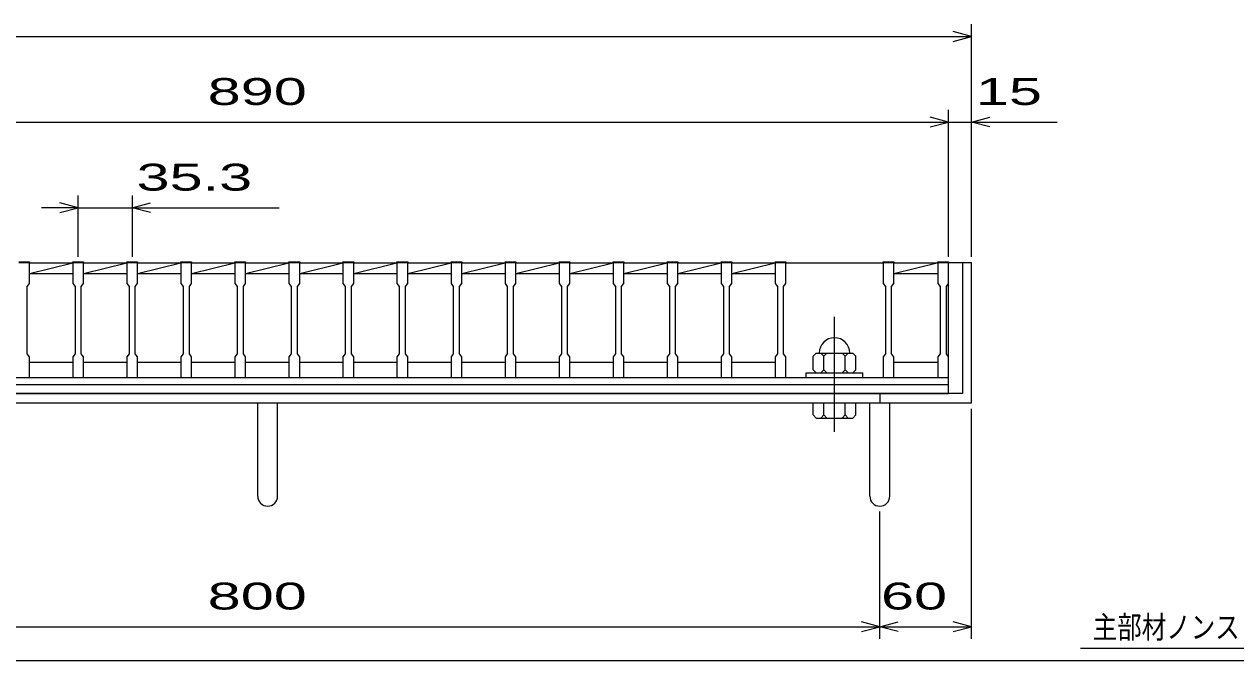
# Model space of a CAD drawing. Units: millimetres, scale not verified. Extents: x -1456 to 1385, y -1026 to 843.
# Drawn here: x -839 to -47, y -917 to -501 of the extents above; entities that cross this region are included whole.
import ezdxf
from ezdxf.enums import TextEntityAlignment as Align

# ---------------------------------------------------------------- set-up
doc = ezdxf.new("R2010")
doc.units = ezdxf.units.MM
doc.header["$LTSCALE"] = 8
doc.linetypes.add('CHAIN', pattern=[18.5, 12, -1.5, 3.5, -1.5])
for name, color, linetype, lineweight in [('0_2', 150, 'Continuous', 25), ('16', 3, 'Continuous', 25), ('19', 6, 'Continuous', 25), ('22', 4, 'Continuous', 25), ('32', 4, 'Continuous', 25)]:
    doc.layers.add(name, color=color, linetype=linetype, lineweight=lineweight)
doc.styles.add('ベクトル', font='')
doc.styles.get('ベクトル').set_extended_font_data('ベクトル')

msp = doc.modelspace()

# ---------------------------------------------------------------- linework, layer by layer
at = {"layer": '0_2'}
msp.add_line((1384.8, -917.2), (-1383.2, -917.2), dxfattribs=at)
at = {"layer": '16'}
for p, q in [((-842.6, -656.3), (-835.6, -656.3)), ((-835.6, -657), (-842.6, -657)), ((-835.6, -656.3), (-835.6, -657)), ((-835.6, -670.5), (-835.6, -657)), ((-835.6, -657), (-807.3, -657)), ((-835.6, -664), (-807.3, -657)), ((-807.3, -657), (-807.3, -656.3)), ((-807.3, -656.3), (-800.3, -656.3)), ((-807.3, -657), (-807.3, -670.5)), ((-800.3, -657), (-807.3, -657)), ((-800.3, -656.3), (-800.3, -657)), ((-800.3, -670.5), (-800.3, -657)), ((-800.3, -657), (-772, -657)), ((-800.3, -664), (-772, -657)), ((-772, -657), (-772, -656.3)), ((-772, -656.3), (-765, -656.3)), ((-772, -657), (-772, -670.5)), ((-765, -657), (-772, -657)), ((-765, -656.3), (-765, -657)), ((-765, -670.5), (-765, -657)), ((-765, -657), (-736.7, -657)), ((-765, -664), (-736.7, -657)), ((-736.7, -657), (-736.7, -656.3)), ((-736.7, -656.3), (-729.7, -656.3)), ((-736.7, -657), (-736.7, -670.5)), ((-729.7, -657), (-736.7, -657)), ((-729.7, -656.3), (-729.7, -657)), ((-729.7, -670.5), (-729.7, -657)), ((-729.7, -657), (-701.4, -657)), ((-729.7, -664), (-701.4, -657)), ((-701.4, -657), (-701.4, -656.3)), ((-701.4, -656.3), (-694.4, -656.3)), ((-701.4, -657), (-701.4, -670.5)), ((-694.4, -657), (-701.4, -657)), ((-694.4, -656.3), (-694.4, -657)), ((-694.4, -670.5), (-694.4, -657)), ((-694.4, -657), (-666.1, -657)), ((-694.4, -664), (-666.1, -657)), ((-666.1, -657), (-666.1, -656.3)), ((-666.1, -656.3), (-659.1, -656.3)), ((-666.1, -657), (-666.1, -670.5)), ((-659.1, -657), (-666.1, -657)), ((-659.1, -656.3), (-659.1, -657)), ((-659.1, -670.5), (-659.1, -657)), ((-659.1, -657), (-630.8, -657)), ((-659.1, -664), (-630.8, -657)), ((-630.8, -657), (-630.8, -656.3)), ((-630.8, -656.3), (-623.8, -656.3)), ((-630.8, -657), (-630.8, -670.5)), ((-623.8, -657), (-630.8, -657)), ((-623.8, -656.3), (-623.8, -657)), ((-623.8, -670.5), (-623.8, -657)), ((-623.8, -657), (-595.5, -657)), ((-623.8, -664), (-595.5, -657)), ((-595.5, -657), (-595.5, -656.3)), ((-595.5, -656.3), (-588.5, -656.3)), ((-595.5, -657), (-595.5, -670.5)), ((-588.5, -657), (-595.5, -657)), ((-588.5, -656.3), (-588.5, -657)), ((-588.5, -670.5), (-588.5, -657)), ((-588.5, -657), (-560.2, -657)), ((-588.5, -664), (-560.2, -657)), ((-560.2, -657), (-560.2, -656.3)), ((-560.2, -656.3), (-553.2, -656.3)), ((-560.2, -657), (-560.2, -670.5)), ((-553.2, -657), (-560.2, -657)), ((-553.2, -656.3), (-553.2, -657)), ((-553.2, -670.5), (-553.2, -657)), ((-553.2, -657), (-524.9, -657)), ((-553.2, -664), (-524.9, -657)), ((-524.9, -657), (-524.9, -656.3)), ((-524.9, -656.3), (-517.9, -656.3)), ((-524.9, -657), (-524.9, -670.5)), ((-517.9, -657), (-524.9, -657)), ((-517.9, -656.3), (-517.9, -657)), ((-517.9, -670.5), (-517.9, -657)), ((-517.9, -657), (-489.6, -657)), ((-517.9, -664), (-489.6, -657)), ((-489.6, -657), (-489.6, -656.3)), ((-489.6, -656.3), (-482.6, -656.3)), ((-489.6, -657), (-489.6, -670.5)), ((-482.6, -657), (-489.6, -657)), ((-482.6, -656.3), (-482.6, -657)), ((-482.6, -670.5), (-482.6, -657)), ((-482.6, -657), (-454.3, -657)), ((-482.6, -664), (-454.3, -657)), ((-454.3, -657), (-454.3, -656.3)), ((-454.3, -656.3), (-447.3, -656.3)), ((-454.3, -657), (-454.3, -670.5)), ((-447.3, -657), (-454.3, -657)), ((-447.3, -656.3), (-447.3, -657)), ((-447.3, -670.5), (-447.3, -657)), ((-447.3, -657), (-419, -657)), ((-447.3, -664), (-419, -657)), ((-419, -657), (-419, -656.3)), ((-419, -656.3), (-412, -656.3)), ((-419, -657), (-419, -670.5)), ((-412, -657), (-419, -657)), ((-412, -656.3), (-412, -657)), ((-412, -670.5), (-412, -657)), ((-412, -657), (-383.7, -657)), ((-412, -664), (-383.7, -657)), ((-383.7, -657), (-383.7, -656.3)), ((-383.7, -656.3), (-376.7, -656.3)), ((-383.7, -657), (-383.7, -670.5)), ((-376.7, -657), (-383.7, -657)), ((-376.7, -656.3), (-376.7, -657)), ((-376.7, -670.5), (-376.7, -657)), ((-376.7, -657), (-348.4, -657)), ((-376.7, -664), (-348.4, -657)), ((-348.4, -657), (-348.4, -656.3)), ((-348.4, -656.3), (-341.4, -656.3)), ((-348.4, -657), (-348.4, -670.5)), ((-341.4, -657), (-348.4, -657)), ((-341.4, -656.3), (-341.4, -657)), ((-341.4, -670.5), (-341.4, -657)), ((-341.4, -657), (-277.8, -657)), ((-277.8, -657), (-277.8, -656.3)), ((-277.8, -656.3), (-270.8, -656.3)), ((-277.8, -657), (-277.8, -670.5)), ((-270.8, -657), (-277.8, -657)), ((-270.8, -656.3), (-270.8, -657)), ((-270.8, -670.5), (-270.8, -657)), ((-270.8, -657), (-242.5, -657)), ((-270.8, -664), (-242.5, -657)), ((-242, -657), (-242, -656.3)), ((-242, -656.3), (-235, -656.3)), ((-242, -657), (-242, -670.5)), ((-235, -657), (-242, -657)), ((-235, -656.3), (-235, -657)), ((-235, -670.5), (-235, -657)), ((-235, -722), (-235, -657)), ((-835.6, -664), (-807.3, -664)), ((-800.3, -664), (-772, -664)), ((-765, -664), (-736.7, -664)), ((-729.7, -664), (-701.4, -664)), ((-694.4, -664), (-666.1, -664)), ((-659.1, -664), (-630.8, -664)), ((-623.8, -664), (-595.5, -664)), ((-588.5, -664), (-560.2, -664)), ((-553.2, -664), (-524.9, -664)), ((-517.9, -664), (-489.6, -664)), ((-482.6, -664), (-454.3, -664)), ((-447.3, -664), (-419, -664)), ((-412, -664), (-383.7, -664)), ((-376.7, -664), (-348.4, -664)), ((-270.8, -664), (-242.5, -664)), ((-837.1, -672.5), (-835.6, -670.5)), ((-837.1, -716.5), (-837.1, -672.5)), ((-807.3, -670.5), (-805.8, -672.5)), ((-805.8, -672.5), (-805.8, -716.5)), ((-801.8, -672.5), (-800.3, -670.5)), ((-801.8, -716.5), (-801.8, -672.5)), ((-772, -670.5), (-770.5, -672.5)), ((-770.5, -672.5), (-770.5, -716.5)), ((-766.5, -672.5), (-765, -670.5)), ((-766.5, -716.5), (-766.5, -672.5)), ((-736.7, -670.5), (-735.2, -672.5)), ((-735.2, -672.5), (-735.2, -716.5)), ((-731.2, -672.5), (-729.7, -670.5)), ((-731.2, -716.5), (-731.2, -672.5)), ((-701.4, -670.5), (-699.9, -672.5)), ((-699.9, -672.5), (-699.9, -716.5)), ((-695.9, -672.5), (-694.4, -670.5)), ((-695.9, -716.5), (-695.9, -672.5)), ((-666.1, -670.5), (-664.6, -672.5)), ((-664.6, -672.5), (-664.6, -716.5)), ((-660.6, -672.5), (-659.1, -670.5)), ((-660.6, -716.5), (-660.6, -672.5)), ((-630.8, -670.5), (-629.3, -672.5)), ((-629.3, -672.5), (-629.3, -716.5)), ((-625.3, -672.5), (-623.8, -670.5)), ((-625.3, -716.5), (-625.3, -672.5)), ((-595.5, -670.5), (-594, -672.5)), ((-594, -672.5), (-594, -716.5)), ((-590, -672.5), (-588.5, -670.5)), ((-590, -716.5), (-590, -672.5)), ((-560.2, -670.5), (-558.7, -672.5)), ((-558.7, -672.5), (-558.7, -716.5)), ((-554.7, -672.5), (-553.2, -670.5)), ((-554.7, -716.5), (-554.7, -672.5)), ((-524.9, -670.5), (-523.4, -672.5)), ((-523.4, -672.5), (-523.4, -716.5)), ((-519.4, -672.5), (-517.9, -670.5)), ((-519.4, -716.5), (-519.4, -672.5)), ((-489.6, -670.5), (-488.1, -672.5)), ((-488.1, -672.5), (-488.1, -716.5)), ((-484.1, -672.5), (-482.6, -670.5)), ((-484.1, -716.5), (-484.1, -672.5)), ((-454.3, -670.5), (-452.8, -672.5)), ((-452.8, -672.5), (-452.8, -716.5)), ((-448.8, -672.5), (-447.3, -670.5)), ((-448.8, -716.5), (-448.8, -672.5)), ((-419, -670.5), (-417.5, -672.5)), ((-417.5, -672.5), (-417.5, -716.5)), ((-413.5, -672.5), (-412, -670.5)), ((-413.5, -716.5), (-413.5, -672.5)), ((-383.7, -670.5), (-382.2, -672.5)), ((-382.2, -672.5), (-382.2, -716.5)), ((-378.2, -672.5), (-376.7, -670.5)), ((-378.2, -716.5), (-378.2, -672.5)), ((-348.4, -670.5), (-346.9, -672.5)), ((-346.9, -672.5), (-346.9, -716.5)), ((-342.9, -672.5), (-341.4, -670.5)), ((-342.9, -716.5), (-342.9, -672.5)), ((-277.8, -670.5), (-276.3, -672.5)), ((-276.3, -672.5), (-276.3, -716.5)), ((-272.3, -672.5), (-270.8, -670.5)), ((-272.3, -716.5), (-272.3, -672.5)), ((-242, -670.5), (-240.5, -672.5)), ((-240.5, -672.5), (-240.5, -716.5)), ((-236.5, -672.5), (-235, -670.5)), ((-236.5, -716.5), (-236.5, -672.5)), ((-835.6, -718.5), (-837.1, -716.5)), ((-835.6, -732), (-835.6, -718.5)), ((-805.8, -716.5), (-807.3, -718.5)), ((-807.3, -718.5), (-807.3, -732)), ((-800.3, -718.5), (-801.8, -716.5)), ((-800.3, -732), (-800.3, -718.5)), ((-770.5, -716.5), (-772, -718.5)), ((-772, -718.5), (-772, -732)), ((-765, -718.5), (-766.5, -716.5)), ((-765, -732), (-765, -718.5)), ((-735.2, -716.5), (-736.7, -718.5)), ((-736.7, -718.5), (-736.7, -732)), ((-729.7, -718.5), (-731.2, -716.5)), ((-729.7, -732), (-729.7, -718.5)), ((-699.9, -716.5), (-701.4, -718.5)), ((-701.4, -718.5), (-701.4, -732)), ((-694.4, -718.5), (-695.9, -716.5)), ((-694.4, -732), (-694.4, -718.5)), ((-664.6, -716.5), (-666.1, -718.5)), ((-666.1, -718.5), (-666.1, -732)), ((-659.1, -718.5), (-660.6, -716.5)), ((-659.1, -732), (-659.1, -718.5)), ((-629.3, -716.5), (-630.8, -718.5)), ((-630.8, -718.5), (-630.8, -732)), ((-623.8, -718.5), (-625.3, -716.5)), ((-623.8, -732), (-623.8, -718.5)), ((-594, -716.5), (-595.5, -718.5)), ((-595.5, -718.5), (-595.5, -732)), ((-588.5, -718.5), (-590, -716.5)), ((-588.5, -732), (-588.5, -718.5)), ((-558.7, -716.5), (-560.2, -718.5)), ((-560.2, -718.5), (-560.2, -732)), ((-553.2, -718.5), (-554.7, -716.5)), ((-553.2, -732), (-553.2, -718.5)), ((-523.4, -716.5), (-524.9, -718.5)), ((-524.9, -718.5), (-524.9, -732)), ((-517.9, -718.5), (-519.4, -716.5)), ((-517.9, -732), (-517.9, -718.5)), ((-488.1, -716.5), (-489.6, -718.5)), ((-489.6, -718.5), (-489.6, -732)), ((-482.6, -718.5), (-484.1, -716.5)), ((-482.6, -732), (-482.6, -718.5)), ((-452.8, -716.5), (-454.3, -718.5)), ((-454.3, -718.5), (-454.3, -732)), ((-447.3, -718.5), (-448.8, -716.5)), ((-447.3, -732), (-447.3, -718.5)), ((-417.5, -716.5), (-419, -718.5)), ((-419, -718.5), (-419, -732)), ((-412, -718.5), (-413.5, -716.5)), ((-412, -732), (-412, -718.5)), ((-382.2, -716.5), (-383.7, -718.5)), ((-383.7, -718.5), (-383.7, -732)), ((-376.7, -718.5), (-378.2, -716.5)), ((-376.7, -732), (-376.7, -718.5)), ((-346.9, -716.5), (-348.4, -718.5)), ((-348.4, -718.5), (-348.4, -732)), ((-341.4, -718.5), (-342.9, -716.5)), ((-341.4, -732), (-341.4, -718.5)), ((-321.6, -716), (-323.6, -718)), ((-323.6, -727), (-323.6, -718)), ((-321.6, -716), (-297.6, -716)), ((-318.6, -716), (-316.6, -718)), ((-316.6, -718), (-314.6, -716)), ((-316.6, -727), (-316.6, -718)), ((-304.6, -716), (-302.6, -718)), ((-302.6, -718), (-300.6, -716)), ((-302.6, -727), (-302.6, -718)), ((-295.6, -718), (-297.6, -716)), ((-295.6, -727), (-295.6, -718)), ((-276.3, -716.5), (-277.8, -718.5)), ((-277.8, -718.5), (-277.8, -732)), ((-270.8, -718.5), (-272.3, -716.5)), ((-270.8, -732), (-270.8, -718.5)), ((-240.5, -716.5), (-242, -718.5)), ((-242, -718.5), (-242, -732)), ((-235, -718.5), (-236.5, -716.5)), ((-235, -732), (-235, -718.5)), ((-835.6, -722), (-807.3, -722)), ((-800.3, -722), (-772, -722)), ((-765, -722), (-736.7, -722)), ((-729.7, -722), (-701.4, -722)), ((-694.4, -722), (-666.1, -722)), ((-659.1, -722), (-630.8, -722)), ((-623.8, -722), (-595.5, -722)), ((-588.5, -722), (-560.2, -722)), ((-553.2, -722), (-524.9, -722)), ((-517.9, -722), (-489.6, -722)), ((-482.6, -722), (-454.3, -722)), ((-447.3, -722), (-419, -722)), ((-412, -722), (-383.7, -722)), ((-376.7, -722), (-348.4, -722)), ((-323.6, -727), (-321.6, -729)), ((-318.6, -729), (-316.6, -727)), ((-314.6, -729), (-316.6, -727)), ((-304.6, -729), (-302.6, -727)), ((-300.6, -729), (-302.6, -727)), ((-297.6, -729), (-295.6, -727)), ((-270.8, -722), (-242, -722)), ((-1125, -732), (-235, -732)), ((-842.6, -732), (-835.6, -732)), ((-807.3, -732), (-800.3, -732)), ((-772, -732), (-765, -732)), ((-736.7, -732), (-729.7, -732)), ((-701.4, -732), (-694.4, -732)), ((-666.1, -732), (-659.1, -732)), ((-630.8, -732), (-623.8, -732)), ((-595.5, -732), (-588.5, -732)), ((-560.2, -732), (-553.2, -732)), ((-524.9, -732), (-517.9, -732)), ((-489.6, -732), (-482.6, -732)), ((-454.3, -732), (-447.3, -732)), ((-419, -732), (-412, -732)), ((-383.7, -732), (-376.7, -732)), ((-348.4, -732), (-341.4, -732)), ((-341.4, -732), (-277.8, -732)), ((-328.1, -732), (-328.1, -729)), ((-328.1, -729), (-291.1, -729)), ((-328.1, -732), (-291.1, -732)), ((-291.1, -732), (-291.1, -729)), ((-277.8, -732), (-270.8, -732)), ((-242, -732), (-235, -732)), ((-235, -736.5), (-235, -732)), ((-1125, -736.5), (-235, -736.5)), ((-1125, -742.5), (-235, -742.5)), ((-235, -742.5), (-235, -736.5))]:
    msp.add_line(p, q, dxfattribs=at)
at = {"layer": '16', "linetype": 'CHAIN'}
msp.add_line((-309.6, -767.4), (-309.6, -692.4), dxfattribs=at)
at = {"layer": '16'}
msp.add_arc((-309.6, -716), 10, 0, 180, dxfattribs=at)
at = {"layer": '19'}
for p, q in [((-220, -657), (-235, -657)), ((-226, -657), (-226, -742.5)), ((-220, -748.5), (-220, -657)), ((-226, -742.5), (-1134, -742.5)), ((-280, -742.5), (-280, -748.5)), ((-1140, -748.5), (-220, -748.5)), ((-686.5, -809.61), (-686.5, -748.5)), ((-673.5, -809.61), (-673.5, -748.5)), ((-323.6, -756.5), (-323.6, -748.5)), ((-323.6, -748.5), (-295.6, -748.5)), ((-316.6, -756.5), (-316.6, -748.5)), ((-302.6, -756.5), (-302.6, -748.5)), ((-295.6, -756.5), (-295.6, -748.5)), ((-286.5, -809.61), (-286.5, -748.5)), ((-273.5, -809.61), (-273.5, -748.5)), ((-321.6, -758.5), (-323.6, -756.5)), ((-321.6, -758.5), (-297.6, -758.5)), ((-318.6, -758.5), (-316.6, -756.5)), ((-314.6, -758.5), (-316.6, -756.5)), ((-304.6, -758.5), (-302.6, -756.5)), ((-300.6, -758.5), (-302.6, -756.5)), ((-297.6, -758.5), (-295.6, -756.5))]:
    msp.add_line(p, q, dxfattribs=at)
for centre in [(-680, -809.61), (-280, -809.61)]:
    msp.add_arc(centre, 6.5, 180, 0, dxfattribs=at)
at = {"layer": '22'}
for p, q in [((-220, -509), (-232, -505.8)), ((-220, -653), (-220, -501)), ((-1140, -509), (-220, -509)), ((-232, -512.2), (-220, -509)), ((-235, -565), (-247, -561.8)), ((-235, -653), (-235, -557)), ((-220, -653), (-220, -557)), ((-220, -565), (-208, -561.8)), ((-1125, -565), (-235, -565)), ((-247, -568.2), (-235, -565)), ((-235, -565), (-220, -565)), ((-208, -568.2), (-220, -565)), ((-220, -565), (-164, -565)), ((-803.8, -653), (-803.8, -613)), ((-768.5, -613), (-768.5, -653)), ((-803.8, -621), (-827.8, -621)), ((-803.8, -621), (-815.8, -617.8)), ((-815.8, -624.2), (-803.8, -621)), ((-803.8, -621), (-768.5, -621)), ((-768.5, -621), (-756.5, -617.8)), ((-756.5, -624.2), (-768.5, -621)), ((-768.5, -621), (-672.5, -621)), ((-220, -902.9), (-220, -752.5)), ((-280, -902.9), (-280, -819.7)), ((-280, -894.9), (-292, -891.7)), ((-280, -894.9), (-268, -891.7)), ((-220, -894.9), (-232, -891.7)), ((-1080, -894.9), (-280, -894.9)), ((-292, -898.1), (-280, -894.9)), ((-268, -898.1), (-280, -894.9)), ((-280, -894.9), (-220, -894.9)), ((-232, -898.1), (-220, -894.9))]:
    msp.add_line(p, q, dxfattribs=at)
at = {"layer": '32'}
msp.add_line((55.2, -909.2), (-148.8, -909.2), dxfattribs=at)

# ---------------------------------------------------------------- texts
at = {"layer": '22', "color": 2, "style": 'ベクトル', "width": 1.65}
for s, p in [(' 890 ', (-730, -545)), (' 15 ', (-228, -545)), (' 35.3 ', (-776.5, -601)), (' 800 ', (-730, -874.9)), (' 60 ', (-290, -874.9))]:
    msp.add_text(s, height=17.6, dxfattribs=at).set_placement(p, align=Align.MIDDLE_LEFT)
at = {"layer": '32', "color": 2, "style": 'ベクトル', "width": 0.8}
msp.add_text('主部材ノンスリップ部詳細', height=14.66, dxfattribs=at).set_placement((-140.8, -895.2), align=Align.MIDDLE_LEFT)

doc.saveas('drawing.dxf')
